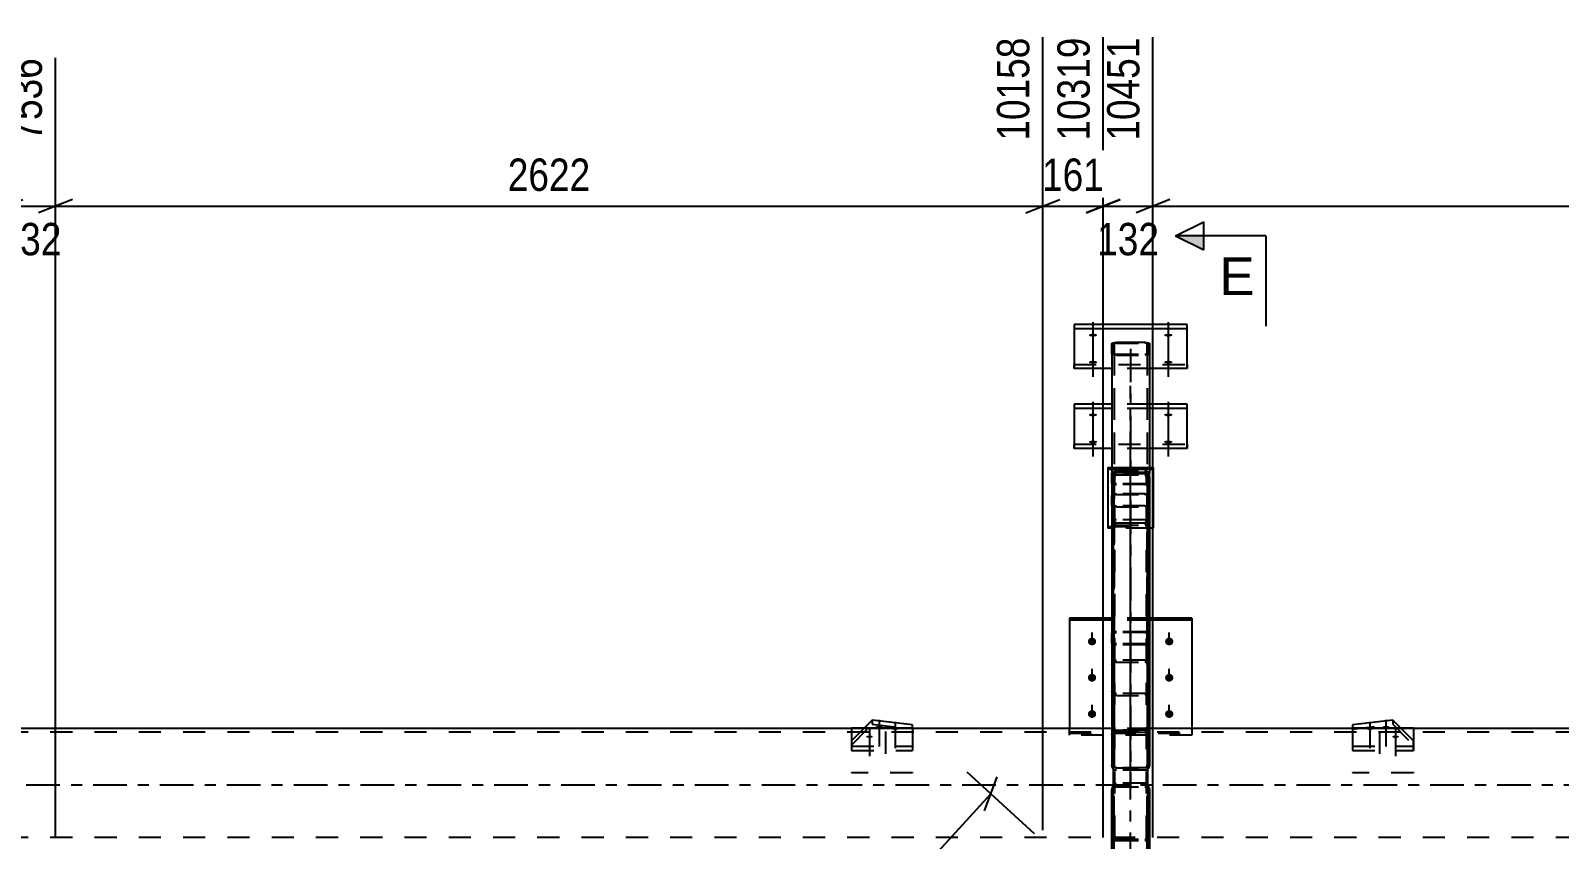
# Model space of a CAD drawing. Header units: millimetres. Extents: x -66 to 775, y -345 to 249.
# Drawn here: x 222.6 to 358, y -4.8 to 66.8 of the extents above; entities that cross this region are included whole.
import ezdxf

# ---------------------------------------------------------------- set-up
doc = ezdxf.new("R2010")
doc.units = ezdxf.units.MM
doc.linetypes.add('DXK_LINE_DOT2', pattern=[3.9198, 1.9599, -1.9599])
doc.linetypes.add('DXK_LINE_DOT3', pattern=[5.9187, 2.979, -0.9799, 0.9799, -0.9799])
doc.styles.add('Arial', font='ARIAL.TTF', dxfattribs={"height": 0.2})
doc.styles.add('Arial Narrow', font='ARIALN.TTF', dxfattribs={"height": 0.2})

# ---------------------------------------------------------------- blocks, each defined once
blk = doc.blocks.new('Part-761549502-3846 - 3824')
at = {"color": 2, "linetype": 'Continuous'}
for p, q in [((318.36, 39.05), (318.39, 39.11)), ((318.36, 39.05), (318.36, 28.1)), ((318.39, 39.11), (318.48, 39.15)), ((318.48, 39.15), (318.61, 39.18)), ((318.61, 39.18), (318.76, 39.19)), ((318.76, 39.19), (321.29, 39.19)), ((321.29, 39.19), (321.44, 39.18)), ((321.44, 39.18), (321.57, 39.15)), ((321.57, 39.15), (321.66, 39.11)), ((321.66, 39.11), (321.69, 39.05)), ((321.69, 39.05), (321.69, 28.1))]:
    blk.add_line(p, q, dxfattribs=at)
at = {"color": 7, "linetype": 'DXK_LINE_DOT2'}
for p, q in [((318.36, 38.19), (318.36, 39.05)), ((318.36, 38.19), (318.36, 26.72)), ((318.39, 38.14), (318.36, 38.19)), ((318.48, 38.09), (318.39, 38.14)), ((318.61, 38.06), (318.48, 38.09)), ((318.57, 39.08), (318.56, 39.05)), ((318.56, 38.19), (318.56, 39.05)), ((318.56, 39.05), (318.56, 27.59)), ((318.56, 38.19), (318.56, 26.72)), ((318.56, 38.19), (318.57, 38.16)), ((318.62, 39.1), (318.57, 39.08)), ((318.57, 38.16), (318.62, 38.14)), ((318.76, 38.05), (318.61, 38.06)), ((318.68, 39.12), (318.62, 39.1)), ((318.62, 38.14), (318.68, 38.12)), ((318.76, 39.12), (318.68, 39.12)), ((318.68, 38.12), (318.76, 38.12)), ((318.76, 39.12), (321.29, 39.12)), ((318.76, 38.12), (321.29, 38.12)), ((318.76, 38.05), (321.29, 38.05)), ((321.37, 39.12), (321.29, 39.12)), ((321.29, 38.12), (321.37, 38.12)), ((321.44, 38.06), (321.29, 38.05)), ((321.43, 39.1), (321.37, 39.12)), ((321.37, 38.12), (321.43, 38.14)), ((321.48, 39.08), (321.43, 39.1)), ((321.43, 38.14), (321.48, 38.16)), ((321.57, 38.09), (321.44, 38.06)), ((321.49, 39.05), (321.48, 39.08)), ((321.48, 38.16), (321.49, 38.19)), ((321.49, 38.19), (321.49, 39.05)), ((321.49, 39.05), (321.49, 27.59)), ((321.49, 38.19), (321.49, 26.72)), ((321.66, 38.14), (321.57, 38.09)), ((321.69, 38.19), (321.66, 38.14)), ((321.69, 38.19), (321.69, 39.05)), ((321.69, 38.19), (321.69, 26.72)), ((318.36, 28.1), (318.36, 27.59)), ((318.39, 27.64), (318.36, 27.59)), ((318.36, 26.72), (318.36, 27.59)), ((318.47, 27.68), (318.39, 27.64)), ((318.6, 27.71), (318.47, 27.68)), ((318.56, 27.59), (318.57, 27.61)), ((318.56, 26.72), (318.56, 27.59)), ((318.57, 27.61), (318.62, 27.63)), ((318.76, 27.72), (318.6, 27.71)), ((318.62, 27.63), (318.68, 27.65)), ((318.68, 27.65), (318.76, 27.65)), ((318.76, 27.72), (321.29, 27.72)), ((321.29, 27.65), (318.76, 27.65)), ((321.44, 27.71), (321.29, 27.72)), ((321.29, 27.65), (321.37, 27.65)), ((321.37, 27.65), (321.43, 27.63)), ((321.43, 27.63), (321.48, 27.61)), ((321.57, 27.68), (321.44, 27.71)), ((321.48, 27.61), (321.49, 27.59)), ((321.49, 27.59), (321.49, 26.72)), ((321.66, 27.64), (321.57, 27.68)), ((321.69, 27.59), (321.66, 27.64)), ((321.69, 28.1), (321.69, 27.59)), ((321.69, 26.72), (321.69, 27.59)), ((318.36, 26.72), (318.39, 26.67)), ((318.39, 26.67), (318.47, 26.62)), ((318.47, 26.62), (318.6, 26.59)), ((318.57, 26.69), (318.56, 26.72)), ((318.62, 26.67), (318.57, 26.69)), ((318.6, 26.59), (318.76, 26.58)), ((318.68, 26.66), (318.62, 26.67)), ((318.76, 26.65), (318.68, 26.66)), ((321.29, 26.65), (318.76, 26.65)), ((321.29, 26.58), (318.76, 26.58)), ((321.37, 26.66), (321.29, 26.65)), ((321.29, 26.58), (321.44, 26.59)), ((321.43, 26.67), (321.37, 26.66)), ((321.48, 26.69), (321.43, 26.67)), ((321.44, 26.59), (321.57, 26.62)), ((321.49, 26.72), (321.48, 26.69)), ((321.57, 26.62), (321.66, 26.67)), ((321.66, 26.67), (321.69, 26.72))]:
    blk.add_line(p, q, dxfattribs=at)
at = {"color": 7, "linetype": 'DXK_LINE_DOT3'}
blk.add_line((320.02, 38.62), (320.02, 27.15), dxfattribs=at)
blk = doc.blocks.new('Part-761549502-3837 - 3824')
at = {"color": 7, "linetype": 'DXK_LINE_DOT2'}
for p, q in [((318.39, 25.68), (318.48, 25.73)), ((318.48, 25.73), (318.6, 25.76)), ((318.6, 25.76), (318.76, 25.77)), ((321.29, 25.77), (318.76, 25.77)), ((321.29, 25.77), (321.44, 25.76)), ((321.44, 25.76), (321.57, 25.73)), ((321.57, 25.73), (321.66, 25.68)), ((318.36, 25.63), (318.39, 25.68)), ((318.36, 24.76), (318.36, 25.63)), ((318.36, 25.63), (318.36, 13.41)), ((318.36, 24.76), (318.36, 12.55)), ((318.39, 24.71), (318.36, 24.76)), ((318.48, 24.67), (318.39, 24.71)), ((318.6, 24.64), (318.48, 24.67)), ((318.57, 25.66), (318.56, 25.63)), ((318.56, 24.76), (318.56, 25.63)), ((318.56, 13.41), (318.56, 25.63)), ((318.56, 24.76), (318.56, 12.55)), ((318.56, 24.76), (318.57, 24.74)), ((318.62, 25.68), (318.57, 25.66)), ((318.57, 24.74), (318.62, 24.72)), ((318.76, 24.63), (318.6, 24.64)), ((318.68, 25.69), (318.62, 25.68)), ((318.62, 24.72), (318.68, 24.7)), ((318.76, 25.7), (318.68, 25.69)), ((318.68, 24.7), (318.76, 24.7)), ((318.76, 25.7), (321.29, 25.7)), ((321.29, 24.7), (318.76, 24.7)), ((318.76, 24.63), (321.29, 24.63)), ((321.37, 25.69), (321.29, 25.7)), ((321.29, 24.7), (321.37, 24.7)), ((321.44, 24.64), (321.29, 24.63)), ((321.43, 25.68), (321.37, 25.69)), ((321.37, 24.7), (321.43, 24.72)), ((321.48, 25.66), (321.43, 25.68)), ((321.43, 24.72), (321.48, 24.74)), ((321.57, 24.67), (321.44, 24.64)), ((321.49, 25.63), (321.48, 25.66)), ((321.48, 24.74), (321.49, 24.76)), ((321.49, 24.76), (321.49, 25.63)), ((321.49, 25.63), (321.49, 13.41)), ((321.49, 12.55), (321.49, 24.76)), ((321.66, 24.71), (321.57, 24.67)), ((321.66, 25.68), (321.69, 25.63)), ((321.69, 24.76), (321.66, 24.71)), ((321.69, 24.76), (321.69, 25.63)), ((321.69, 25.63), (321.69, 13.41)), ((321.69, 24.76), (321.69, 12.55)), ((318.6, 13.54), (318.47, 13.51)), ((318.76, 13.55), (318.6, 13.54)), ((321.29, 13.55), (318.76, 13.55)), ((321.44, 13.54), (321.29, 13.55)), ((321.57, 13.51), (321.44, 13.54)), ((318.39, 13.46), (318.36, 13.41)), ((318.36, 12.55), (318.36, 13.41)), ((318.36, 12.55), (318.39, 12.49)), ((318.47, 13.51), (318.39, 13.46)), ((318.39, 12.49), (318.47, 12.45)), ((318.47, 12.45), (318.6, 12.42)), ((318.56, 13.41), (318.57, 13.44)), ((318.56, 12.55), (318.56, 13.41)), ((318.57, 12.52), (318.56, 12.55)), ((318.57, 13.44), (318.62, 13.46)), ((318.62, 12.5), (318.57, 12.52)), ((318.6, 12.42), (318.76, 12.41)), ((318.62, 13.46), (318.68, 13.48)), ((318.68, 12.48), (318.62, 12.5)), ((318.68, 13.48), (318.76, 13.48)), ((318.76, 12.48), (318.68, 12.48)), ((321.29, 13.48), (318.76, 13.48)), ((321.29, 12.48), (318.76, 12.48)), ((321.29, 12.41), (318.76, 12.41)), ((321.29, 13.48), (321.37, 13.48)), ((321.37, 12.48), (321.29, 12.48)), ((321.29, 12.41), (321.44, 12.42)), ((321.37, 13.48), (321.43, 13.46)), ((321.43, 12.5), (321.37, 12.48)), ((321.43, 13.46), (321.48, 13.44)), ((321.48, 12.52), (321.43, 12.5)), ((321.44, 12.42), (321.57, 12.45)), ((321.48, 13.44), (321.49, 13.41)), ((321.49, 12.55), (321.48, 12.52)), ((321.49, 13.41), (321.49, 12.55)), ((321.66, 13.46), (321.57, 13.51)), ((321.57, 12.45), (321.66, 12.49)), ((321.69, 13.41), (321.66, 13.46)), ((321.66, 12.49), (321.69, 12.55)), ((321.69, 12.55), (321.69, 13.41))]:
    blk.add_line(p, q, dxfattribs=at)
at = {"color": 7, "linetype": 'DXK_LINE_DOT3'}
blk.add_line((320.02, 25.2), (320.02, 12.98), dxfattribs=at)
blk = doc.blocks.new('Bolt-761549502-3848 - 3824')
at = {"linetype": 'Continuous'}
for points in [[(296.9, 4.16), (296.84, 4.16), (296.78, 4.17), (296.73, 4.18), (296.68, 4.19), (296.64, 4.21), (296.62, 4.23), (296.61, 4.25), (296.61, 4.27), (296.62, 4.29), (296.64, 4.31), (296.68, 4.33), (296.73, 4.34), (296.78, 4.35), (296.84, 4.36), (296.9, 4.36), (296.97, 4.36), (297.03, 4.35), (297.08, 4.34), (297.13, 4.33), (297.16, 4.31), (297.19, 4.29), (297.2, 4.27), (297.2, 4.25), (297.19, 4.23), (297.16, 4.21), (297.13, 4.19), (297.08, 4.18), (297.03, 4.17), (296.97, 4.16)], [(297.76, 5.02), (297.7, 5.02), (297.64, 5.03), (297.58, 5.04), (297.53, 5.05), (297.5, 5.07), (297.47, 5.09), (297.46, 5.11), (297.46, 5.13), (297.47, 5.16), (297.5, 5.17), (297.53, 5.19), (297.58, 5.21), (297.64, 5.22), (297.7, 5.22), (297.76, 5.23), (297.82, 5.22), (297.88, 5.22), (297.93, 5.21), (297.98, 5.19), (298.02, 5.17), (298.04, 5.16), (298.06, 5.13), (298.06, 5.11), (298.04, 5.09), (298.02, 5.07), (297.98, 5.05), (297.93, 5.04), (297.88, 5.03), (297.82, 5.02)], [(299.18, 4.86), (299.12, 4.86), (299.06, 4.87), (299, 4.88), (298.96, 4.89), (298.92, 4.91), (298.89, 4.93), (298.88, 4.95), (298.88, 4.97), (298.89, 4.99), (298.92, 5.01), (298.96, 5.03), (299, 5.04), (299.06, 5.05), (299.12, 5.06), (299.18, 5.06), (299.24, 5.06), (299.3, 5.05), (299.36, 5.04), (299.4, 5.03), (299.44, 5.01), (299.46, 4.99), (299.48, 4.97), (299.48, 4.95), (299.46, 4.93), (299.44, 4.91), (299.4, 4.89), (299.36, 4.88), (299.3, 4.87), (299.24, 4.86)]]:
    blk.add_hatch(color=1, dxfattribs=at).paths.add_polyline_path(points)
at = {"color": 1, "linetype": 'Continuous'}
for p, q in [((297.76, 5.75), (297.76, 3.4)), ((299.18, 5.59), (299.18, 3.24)), ((296.9, 4.89), (296.9, 2.54))]:
    blk.add_line(p, q, dxfattribs=at)
at = {"color": 1, "linetype": 'DXK_LINE_DOT2'}
blk.add_line((298.33, 4.72), (298.33, 2.37), dxfattribs=at)
blk = doc.blocks.new('Part-761549502-3981 - 3824')
at = {"color": 2, "linetype": 'Continuous'}
for p, q in [((297.13, 5.74), (296.46, 5.06)), ((300.71, 5.32), (297.13, 5.74)), ((300.71, 5.06), (300.71, 5.32))]:
    blk.add_line(p, q, dxfattribs=at)
at = {"color": 7, "linetype": 'DXK_LINE_DOT2'}
for p, q in [((297.13, 5.74), (297.13, 5.36)), ((295.32, 3.52), (297.13, 5.36)), ((296.46, 5.06), (295.32, 3.9)), ((297.13, 5.36), (300.71, 4.94)), ((300.71, 5.06), (300.71, 3.03)), ((295.32, 3.9), (295.32, 3.03)), ((295.32, 3.41), (300.71, 3.41)), ((295.32, 3.03), (300.71, 3.03))]:
    blk.add_line(p, q, dxfattribs=at)
blk = doc.blocks.new('Part-761549502-4238 - 3824')
at = {"color": 2, "linetype": 'Continuous'}
for p, q in [((339.67, 5.06), (339.67, 5)), ((339.67, 5.06), (345.06, 5.06)), ((345.06, 5.06), (345.06, 5))]:
    blk.add_line(p, q, dxfattribs=at)
at = {"color": 7, "linetype": 'DXK_LINE_DOT2'}
for p, q in [((339.67, 5), (339.67, 1.06)), ((345.06, 5), (345.06, 1.06)), ((345.06, 1.06), (339.67, 1.06))]:
    blk.add_line(p, q, dxfattribs=at)
blk = doc.blocks.new('Bolt-761549502-3959 - 3824')
at = {"linetype": 'Continuous'}
for points in [[(316.69, 32.88), (316.77, 32.88), (316.84, 32.87), (316.91, 32.86), (316.96, 32.84), (317.01, 32.82), (317.04, 32.8), (317.06, 32.77), (317.06, 32.74), (317.04, 32.72), (317.01, 32.69), (316.96, 32.67), (316.91, 32.66), (316.84, 32.64), (316.77, 32.63), (316.69, 32.63), (316.62, 32.63), (316.54, 32.64), (316.48, 32.66), (316.42, 32.67), (316.37, 32.69), (316.34, 32.72), (316.33, 32.74), (316.33, 32.77), (316.34, 32.8), (316.37, 32.82), (316.42, 32.84), (316.48, 32.86), (316.54, 32.87), (316.62, 32.88)], [(316.69, 30.49), (316.77, 30.49), (316.84, 30.48), (316.91, 30.46), (316.96, 30.45), (317.01, 30.43), (317.04, 30.4), (317.06, 30.38), (317.06, 30.35), (317.04, 30.32), (317.01, 30.3), (316.96, 30.28), (316.91, 30.26), (316.84, 30.25), (316.77, 30.24), (316.69, 30.24), (316.62, 30.24), (316.54, 30.25), (316.48, 30.26), (316.42, 30.28), (316.37, 30.3), (316.34, 30.32), (316.33, 30.35), (316.33, 30.38), (316.34, 30.4), (316.37, 30.43), (316.42, 30.45), (316.48, 30.46), (316.54, 30.48), (316.62, 30.49)]]:
    blk.add_hatch(color=1, dxfattribs=at).paths.add_polyline_path(points)
at = {"color": 1, "linetype": 'Continuous'}
for p, q in [((316.69, 33.92), (316.69, 31.47)), ((316.69, 31.52), (316.69, 29.08))]:
    blk.add_line(p, q, dxfattribs=at)
blk = doc.blocks.new('Bolt-761549502-3968 - 3824')
at = {"linetype": 'Continuous'}
for points in [[(341.2, 4.86), (341.14, 4.86), (341.08, 4.86), (341.03, 4.88), (340.98, 4.89), (340.94, 4.91), (340.92, 4.93), (340.91, 4.95), (340.91, 4.97), (340.92, 4.99), (340.94, 5.01), (340.98, 5.03), (341.03, 5.04), (341.08, 5.05), (341.14, 5.06), (341.2, 5.06), (341.27, 5.06), (341.33, 5.05), (341.38, 5.04), (341.43, 5.03), (341.46, 5.01), (341.49, 4.99), (341.5, 4.97), (341.5, 4.95), (341.49, 4.93), (341.46, 4.91), (341.43, 4.89), (341.38, 4.88), (341.33, 4.86), (341.27, 4.86)], [(342.63, 5.02), (342.56, 5.02), (342.5, 5.03), (342.45, 5.04), (342.4, 5.05), (342.37, 5.07), (342.34, 5.09), (342.33, 5.11), (342.33, 5.13), (342.34, 5.15), (342.37, 5.17), (342.4, 5.19), (342.45, 5.21), (342.5, 5.22), (342.56, 5.22), (342.63, 5.23), (342.69, 5.22), (342.75, 5.22), (342.8, 5.21), (342.85, 5.19), (342.88, 5.17), (342.91, 5.15), (342.92, 5.13), (342.92, 5.11), (342.91, 5.09), (342.88, 5.07), (342.85, 5.05), (342.8, 5.04), (342.75, 5.03), (342.69, 5.02)], [(343.48, 4.16), (343.42, 4.16), (343.36, 4.16), (343.3, 4.18), (343.25, 4.19), (343.22, 4.21), (343.19, 4.23), (343.18, 4.25), (343.18, 4.27), (343.19, 4.29), (343.22, 4.31), (343.25, 4.33), (343.3, 4.34), (343.36, 4.35), (343.42, 4.36), (343.48, 4.36), (343.54, 4.36), (343.6, 4.35), (343.65, 4.34), (343.7, 4.33), (343.74, 4.31), (343.76, 4.29), (343.78, 4.27), (343.78, 4.25), (343.76, 4.23), (343.74, 4.21), (343.7, 4.19), (343.65, 4.18), (343.6, 4.16), (343.54, 4.16)]]:
    blk.add_hatch(color=1, dxfattribs=at).paths.add_polyline_path(points)
at = {"color": 1, "linetype": 'Continuous'}
for p, q in [((341.2, 5.59), (341.2, 3.24)), ((342.63, 5.75), (342.63, 3.4)), ((343.48, 4.89), (343.48, 2.54))]:
    blk.add_line(p, q, dxfattribs=at)
at = {"color": 1, "linetype": 'DXK_LINE_DOT2'}
blk.add_line((342.06, 4.72), (342.06, 2.37), dxfattribs=at)
blk = doc.blocks.new('Part-761549502-3989 - 3824')
at = {"color": 7, "linetype": 'DXK_LINE_DOT2'}
for p, q in [((430.17, 4.67), (15.1, 4.67)), ((321.69, 5), (318.36, 5)), ((430.17, -4.67), (15.1, -4.67))]:
    blk.add_line(p, q, dxfattribs=at)
at = {"color": 2, "linetype": 'Continuous'}
for p, q in [((318.36, 5), (127.25, 5)), ((430.17, 5), (321.69, 5))]:
    blk.add_line(p, q, dxfattribs=at)
at = {"color": 7, "linetype": 'DXK_LINE_DOT3'}
blk.add_line((15.1, 0), (430.17, 0), dxfattribs=at)
blk = doc.blocks.new('Bolt-761549502-3966 - 3824')
at = {"linetype": 'Continuous'}
for points in [[(316.61, 13.04), (316.68, 13.03), (316.76, 13.01), (316.82, 12.97), (316.88, 12.92), (316.93, 12.86), (316.96, 12.8), (316.97, 12.73), (316.97, 12.66), (316.96, 12.59), (316.93, 12.52), (316.88, 12.46), (316.82, 12.41), (316.76, 12.38), (316.68, 12.36), (316.61, 12.35), (316.53, 12.36), (316.46, 12.38), (316.39, 12.41), (316.34, 12.46), (316.29, 12.52), (316.26, 12.59), (316.24, 12.66), (316.24, 12.73), (316.26, 12.8), (316.29, 12.86), (316.34, 12.92), (316.39, 12.97), (316.46, 13.01), (316.53, 13.03)], [(323.44, 13.04), (323.52, 13.03), (323.59, 13.01), (323.66, 12.97), (323.71, 12.92), (323.76, 12.86), (323.79, 12.8), (323.81, 12.73), (323.81, 12.66), (323.79, 12.59), (323.76, 12.52), (323.71, 12.46), (323.66, 12.41), (323.59, 12.38), (323.52, 12.36), (323.44, 12.35), (323.36, 12.36), (323.29, 12.38), (323.23, 12.41), (323.17, 12.46), (323.12, 12.52), (323.09, 12.59), (323.08, 12.66), (323.08, 12.73), (323.09, 12.8), (323.12, 12.86), (323.17, 12.92), (323.23, 12.97), (323.29, 13.01), (323.36, 13.03)], [(316.61, 9.83), (316.68, 9.82), (316.76, 9.8), (316.82, 9.76), (316.88, 9.71), (316.93, 9.65), (316.96, 9.59), (316.97, 9.52), (316.97, 9.45), (316.96, 9.38), (316.93, 9.31), (316.88, 9.25), (316.82, 9.2), (316.76, 9.17), (316.68, 9.15), (316.61, 9.14), (316.53, 9.15), (316.46, 9.17), (316.39, 9.2), (316.34, 9.25), (316.29, 9.31), (316.26, 9.38), (316.24, 9.45), (316.24, 9.52), (316.26, 9.59), (316.29, 9.65), (316.34, 9.71), (316.39, 9.76), (316.46, 9.8), (316.53, 9.82)], [(323.44, 9.83), (323.52, 9.82), (323.59, 9.8), (323.66, 9.76), (323.71, 9.71), (323.76, 9.65), (323.79, 9.59), (323.81, 9.52), (323.81, 9.45), (323.79, 9.38), (323.76, 9.31), (323.71, 9.25), (323.66, 9.2), (323.59, 9.17), (323.52, 9.14), (323.44, 9.14), (323.36, 9.14), (323.29, 9.17), (323.23, 9.2), (323.17, 9.25), (323.12, 9.31), (323.09, 9.38), (323.08, 9.45), (323.08, 9.52), (323.09, 9.59), (323.12, 9.65), (323.17, 9.71), (323.23, 9.76), (323.29, 9.8), (323.36, 9.82)], [(316.61, 6.62), (316.68, 6.61), (316.76, 6.59), (316.82, 6.55), (316.88, 6.5), (316.93, 6.44), (316.96, 6.38), (316.97, 6.31), (316.97, 6.24), (316.96, 6.16), (316.93, 6.1), (316.88, 6.04), (316.82, 5.99), (316.76, 5.96), (316.68, 5.93), (316.61, 5.93), (316.53, 5.93), (316.46, 5.96), (316.39, 5.99), (316.34, 6.04), (316.29, 6.1), (316.26, 6.16), (316.24, 6.24), (316.24, 6.31), (316.26, 6.38), (316.29, 6.44), (316.34, 6.5), (316.39, 6.55), (316.46, 6.59), (316.53, 6.61)], [(323.44, 6.62), (323.52, 6.61), (323.59, 6.59), (323.66, 6.55), (323.71, 6.5), (323.76, 6.44), (323.79, 6.38), (323.81, 6.31), (323.81, 6.24), (323.79, 6.16), (323.76, 6.1), (323.71, 6.04), (323.66, 5.99), (323.59, 5.96), (323.52, 5.93), (323.44, 5.93), (323.36, 5.93), (323.29, 5.96), (323.23, 5.99), (323.17, 6.04), (323.12, 6.1), (323.09, 6.16), (323.08, 6.24), (323.08, 6.31), (323.09, 6.38), (323.12, 6.44), (323.17, 6.5), (323.23, 6.55), (323.29, 6.59), (323.36, 6.61)]]:
    blk.add_hatch(color=1, dxfattribs=at).paths.add_polyline_path(points)
at = {"color": 1, "linetype": 'Continuous'}
for p, q in [((316.61, 12.54), (316.61, 13.49)), ((323.44, 12.54), (323.44, 13.49)), ((316.61, 9.33), (316.61, 10.28)), ((323.44, 9.33), (323.44, 10.28)), ((316.61, 6.12), (316.61, 7.07)), ((323.44, 6.12), (323.44, 7.07))]:
    blk.add_line(p, q, dxfattribs=at)
at = {"color": 1, "linetype": 'DXK_LINE_DOT2'}
for p, q in [((320.02, 12.54), (320.02, 13.49)), ((320.02, 6.12), (320.02, 7.07))]:
    blk.add_line(p, q, dxfattribs=at)
blk = doc.blocks.new('Part-761549502-3978 - 3824')
at = {"color": 2, "linetype": 'Continuous'}
for p, q in [((343.25, 5.74), (339.67, 5.32)), ((343.92, 5.06), (343.25, 5.74)), ((339.67, 5.32), (339.67, 5.06))]:
    blk.add_line(p, q, dxfattribs=at)
at = {"color": 7, "linetype": 'DXK_LINE_DOT2'}
for p, q in [((343.25, 5.74), (343.25, 5.36)), ((339.67, 4.94), (343.25, 5.36)), ((339.67, 5.06), (339.67, 3.03)), ((343.25, 5.36), (345.06, 3.52)), ((345.06, 3.9), (343.92, 5.06)), ((339.67, 3.41), (345.06, 3.41)), ((339.67, 3.03), (345.06, 3.03)), ((345.06, 3.03), (345.06, 3.9))]:
    blk.add_line(p, q, dxfattribs=at)
blk = doc.blocks.new('Bolt-761549502-4257 - 3824')
at = {"linetype": 'Continuous'}
for points in [[(323.36, 39.94), (323.43, 39.94), (323.51, 39.93), (323.57, 39.92), (323.63, 39.9), (323.68, 39.88), (323.71, 39.86), (323.72, 39.83), (323.72, 39.8), (323.71, 39.78), (323.68, 39.75), (323.63, 39.73), (323.57, 39.72), (323.51, 39.7), (323.43, 39.69), (323.36, 39.69), (323.28, 39.69), (323.21, 39.7), (323.14, 39.72), (323.09, 39.73), (323.04, 39.75), (323.01, 39.78), (322.99, 39.8), (322.99, 39.83), (323.01, 39.86), (323.04, 39.88), (323.09, 39.9), (323.14, 39.92), (323.21, 39.93), (323.28, 39.94)], [(323.36, 37.55), (323.43, 37.55), (323.51, 37.54), (323.57, 37.52), (323.63, 37.51), (323.68, 37.49), (323.71, 37.46), (323.72, 37.44), (323.72, 37.41), (323.71, 37.38), (323.68, 37.36), (323.63, 37.34), (323.57, 37.32), (323.51, 37.31), (323.43, 37.3), (323.36, 37.3), (323.28, 37.3), (323.21, 37.31), (323.14, 37.32), (323.09, 37.34), (323.04, 37.36), (323.01, 37.38), (322.99, 37.41), (322.99, 37.44), (323.01, 37.46), (323.04, 37.49), (323.09, 37.51), (323.14, 37.52), (323.21, 37.54), (323.28, 37.55)]]:
    blk.add_hatch(color=1, dxfattribs=at).paths.add_polyline_path(points)
at = {"color": 1, "linetype": 'Continuous'}
for p, q in [((323.36, 40.98), (323.36, 38.53)), ((323.36, 38.58), (323.36, 36.14))]:
    blk.add_line(p, q, dxfattribs=at)
blk = doc.blocks.new('Part-761549502-4063 - 3824')
at = {"color": 2, "linetype": 'Continuous'}
for p, q in [((314.61, 14.75), (314.61, 5)), ((318.36, 14.75), (314.61, 14.75)), ((318.36, 14.57), (314.61, 14.57)), ((325.44, 14.75), (321.69, 14.75)), ((325.44, 14.57), (321.69, 14.57)), ((325.44, 14.75), (325.44, 5))]:
    blk.add_line(p, q, dxfattribs=at)
at = {"color": 7, "linetype": 'DXK_LINE_DOT2'}
for p, q in [((321.69, 14.75), (318.36, 14.75)), ((321.69, 14.57), (318.36, 14.57)), ((314.61, 4.39), (314.61, 5)), ((314.61, 4.57), (325.44, 4.57)), ((325.44, 4.39), (314.61, 4.39)), ((325.44, 5), (325.44, 4.39))]:
    blk.add_line(p, q, dxfattribs=at)
blk = doc.blocks.new('Part-761549502-4069 - 3824')
at = {"color": 2, "linetype": 'Continuous'}
for p, q in [((315.02, 33.7), (315.02, 33.33)), ((318.36, 33.7), (315.02, 33.7)), ((315.02, 33.33), (315.02, 29.79)), ((318.36, 33.33), (315.02, 33.33)), ((325.02, 33.7), (321.69, 33.7)), ((325.02, 33.33), (321.69, 33.33)), ((325.02, 33.33), (325.02, 33.7)), ((325.02, 29.79), (325.02, 33.33)), ((318.36, 29.79), (315.02, 29.79)), ((325.02, 29.79), (321.69, 29.79))]:
    blk.add_line(p, q, dxfattribs=at)
at = {"color": 7, "linetype": 'DXK_LINE_DOT2'}
for p, q in [((321.69, 33.7), (318.36, 33.7)), ((321.69, 33.33), (318.36, 33.33)), ((315.02, 29.79), (315.02, 30.17)), ((315.02, 30.17), (325.02, 30.17)), ((321.69, 29.79), (318.36, 29.79)), ((325.02, 30.17), (325.02, 29.79))]:
    blk.add_line(p, q, dxfattribs=at)
blk = doc.blocks.new('Part-761549502-4075 - 3824')
at = {"color": 7, "linetype": 'DXK_LINE_DOT3'}
blk.add_line((320.02, 12.9), (320.02, -0.34), dxfattribs=at)
at = {"color": 7, "linetype": 'DXK_LINE_DOT2'}
for p, q in [((318.39, 10.82), (318.47, 10.94)), ((318.47, 10.94), (318.6, 11.02)), ((318.6, 11.02), (318.76, 11.05)), ((318.68, 10.85), (318.62, 10.81)), ((318.76, 10.86), (318.68, 10.85)), ((321.29, 11.05), (318.76, 11.05)), ((318.76, 10.86), (321.29, 10.86)), ((321.29, 11.05), (321.44, 11.02)), ((321.37, 10.85), (321.29, 10.86)), ((321.43, 10.81), (321.37, 10.85)), ((321.44, 11.02), (321.57, 10.94)), ((321.57, 10.94), (321.66, 10.82)), ((318.36, 10.67), (318.39, 10.82)), ((318.36, 10.67), (318.36, 1.73)), ((318.57, 10.74), (318.56, 10.67)), ((318.56, 10.67), (318.56, 1.73)), ((318.62, 10.81), (318.57, 10.74)), ((321.48, 10.74), (321.43, 10.81)), ((321.49, 10.67), (321.48, 10.74)), ((321.49, 10.67), (321.49, 1.73)), ((321.66, 10.82), (321.69, 10.67)), ((321.69, 10.67), (321.69, 1.73)), ((318.39, 8.15), (318.36, 8.29)), ((318.47, 8.03), (318.39, 8.15)), ((318.56, 8.29), (318.57, 8.22)), ((318.57, 8.22), (318.62, 8.16)), ((318.62, 8.16), (318.68, 8.12)), ((321.37, 8.12), (321.43, 8.16)), ((321.43, 8.16), (321.48, 8.22)), ((321.48, 8.22), (321.49, 8.29)), ((321.66, 8.15), (321.57, 8.03)), ((321.69, 8.29), (321.66, 8.15)), ((318.6, 7.94), (318.47, 8.03)), ((318.76, 7.92), (318.6, 7.94)), ((318.68, 8.12), (318.76, 8.1)), ((321.29, 8.1), (318.76, 8.1)), ((318.76, 7.92), (321.29, 7.92)), ((321.29, 8.1), (321.37, 8.12)), ((321.44, 7.94), (321.29, 7.92)), ((321.57, 8.03), (321.44, 7.94)), ((318.39, 4.59), (318.36, 4.42)), ((318.56, 4.42), (318.57, 4.51)), ((318.57, 4.51), (318.62, 4.58)), ((318.76, 4.85), (318.6, 4.82)), ((318.62, 4.58), (318.68, 4.62)), ((318.68, 4.62), (318.76, 4.64)), ((321.29, 4.85), (318.76, 4.85)), ((321.29, 4.64), (318.76, 4.64)), ((321.41, 4.83), (321.29, 4.85)), ((321.29, 4.64), (321.37, 4.62)), ((321.37, 4.62), (321.43, 4.58)), ((321.44, 4.82), (321.41, 4.83)), ((321.43, 4.58), (321.48, 4.51)), ((321.48, 4.51), (321.49, 4.42)), ((321.69, 4.42), (321.66, 4.59)), ((318.36, 1.73), (318.39, 1.57)), ((318.57, 1.65), (318.56, 1.73)), ((318.62, 1.58), (318.57, 1.65)), ((318.68, 1.53), (318.62, 1.58)), ((318.76, 1.52), (318.68, 1.53)), ((321.29, 1.52), (318.76, 1.52)), ((321.37, 1.53), (321.29, 1.52)), ((321.43, 1.58), (321.37, 1.53)), ((321.48, 1.65), (321.43, 1.58)), ((321.49, 1.73), (321.48, 1.65)), ((321.66, 1.57), (321.69, 1.73)), ((318.6, 1.34), (318.76, 1.3)), ((321.29, 1.3), (318.76, 1.3)), ((321.29, 1.3), (321.41, 1.33)), ((321.41, 1.33), (321.44, 1.34))]:
    blk.add_line(p, q, dxfattribs=at)
for centre, start, end in [((318.77, 4.44), 114.3193, 159.241), ((321.27, 4.44), 20.7573, 65.679), ((318.77, 1.71), 200.7573, 245.679), ((321.27, 1.71), 294.3193, 339.241)]:
    blk.add_arc(centre, 0.414, start, end, dxfattribs=at)
blk = doc.blocks.new('Part-761549502-4136 - 3824')
at = {"color": 7, "linetype": 'DXK_LINE_DOT3'}
blk.add_line((320.02, -0.34), (320.02, 28.92), dxfattribs=at)
at = {"color": 7, "linetype": 'DXK_LINE_DOT2'}
for p, q in [((318.39, 27.48), (318.36, 27.27)), ((318.36, 27.27), (318.36, 22.72)), ((318.47, 27.66), (318.39, 27.48)), ((318.6, 27.78), (318.47, 27.66)), ((318.56, 27.27), (318.57, 27.37)), ((318.56, 27.27), (318.56, 1.73)), ((318.57, 27.37), (318.62, 27.46)), ((318.76, 27.83), (318.6, 27.78)), ((318.62, 27.46), (318.68, 27.53)), ((318.68, 27.53), (318.76, 27.55)), ((318.76, 27.83), (321.29, 27.83)), ((321.29, 27.55), (318.76, 27.55)), ((321.44, 27.78), (321.29, 27.83)), ((321.29, 27.55), (321.37, 27.53)), ((321.37, 27.53), (321.43, 27.46)), ((321.43, 27.46), (321.48, 27.37)), ((321.57, 27.66), (321.44, 27.78)), ((321.48, 27.37), (321.49, 27.27)), ((321.49, 27.27), (321.49, 1.73)), ((321.66, 27.48), (321.57, 27.66)), ((321.69, 27.27), (321.66, 27.48)), ((321.69, 27.27), (321.69, 22.72)), ((318.36, 23.73), (318.39, 23.51)), ((318.39, 23.51), (318.47, 23.33)), ((318.47, 23.33), (318.6, 23.21)), ((318.57, 23.62), (318.56, 23.73)), ((318.62, 23.53), (318.57, 23.62)), ((318.6, 23.21), (318.76, 23.17)), ((318.68, 23.47), (318.62, 23.53)), ((318.76, 23.45), (318.68, 23.47)), ((321.29, 23.45), (318.76, 23.45)), ((321.29, 23.17), (318.76, 23.17)), ((321.37, 23.47), (321.29, 23.45)), ((321.29, 23.17), (321.44, 23.21)), ((321.43, 23.53), (321.37, 23.47)), ((321.48, 23.62), (321.43, 23.53)), ((321.44, 23.21), (321.57, 23.33)), ((321.49, 23.73), (321.48, 23.62)), ((321.57, 23.33), (321.66, 23.51)), ((321.66, 23.51), (321.69, 23.73)), ((318.36, 4.42), (318.39, 4.59)), ((318.57, 4.51), (318.56, 4.42)), ((318.62, 4.58), (318.57, 4.51)), ((318.6, 4.82), (318.76, 4.85)), ((318.68, 4.62), (318.62, 4.58)), ((318.76, 4.64), (318.68, 4.62)), ((318.76, 4.85), (321.29, 4.85)), ((321.29, 4.64), (318.76, 4.64)), ((321.29, 4.85), (321.44, 4.82)), ((321.37, 4.62), (321.29, 4.64)), ((321.43, 4.58), (321.37, 4.62)), ((321.48, 4.51), (321.43, 4.58)), ((321.49, 4.42), (321.48, 4.51)), ((321.66, 4.59), (321.69, 4.42)), ((318.56, 1.73), (318.57, 1.65)), ((318.57, 1.65), (318.62, 1.58)), ((318.62, 1.58), (318.68, 1.53)), ((318.68, 1.53), (318.76, 1.52)), ((318.76, 1.52), (321.29, 1.52)), ((321.29, 1.52), (321.37, 1.53)), ((321.37, 1.53), (321.43, 1.58)), ((321.43, 1.58), (321.48, 1.65)), ((321.48, 1.65), (321.49, 1.73)), ((318.66, 1.32), (318.6, 1.34)), ((318.76, 1.3), (318.66, 1.32)), ((321.29, 1.3), (318.76, 1.3)), ((321.41, 1.33), (321.29, 1.3)), ((321.44, 1.34), (321.41, 1.33))]:
    blk.add_line(p, q, dxfattribs=at)
at = {"color": 2, "linetype": 'Continuous'}
for p, q in [((318.36, 22.72), (318.36, 1.73)), ((321.69, 22.72), (321.69, 1.73)), ((318.39, 1.57), (318.36, 1.73)), ((321.69, 1.73), (321.66, 1.57))]:
    blk.add_line(p, q, dxfattribs=at)
at = {"color": 7, "linetype": 'DXK_LINE_DOT2'}
for centre, start, end in [((318.77, 4.44), 114.3191, 159.2408), ((321.27, 4.44), 20.7574, 65.6792), ((318.77, 1.71), 227.6266, 245.6792), ((321.27, 1.71), 294.3191, 312.3716)]:
    blk.add_arc(centre, 0.414, start, end, dxfattribs=at)
at = {"color": 2, "linetype": 'Continuous'}
for centre, start, end in [((318.77, 1.71), 200.7574, 227.6266), ((321.27, 1.71), 312.3716, 339.2408)]:
    blk.add_arc(centre, 0.414, start, end, dxfattribs=at)
blk = doc.blocks.new('Part-761549502-4139 - 3824')
at = {"color": 7, "linetype": 'DXK_LINE_DOT3'}
blk.add_line((320.02, -95.99), (320.02, 35.33), dxfattribs=at)
at = {"color": 2, "linetype": 'Continuous'}
for p, q in [((318.5, 27.25), (318.52, 27.41)), ((318.5, -87), (318.5, 27.25)), ((318.52, 27.41), (318.58, 27.54)), ((318.58, 27.54), (318.66, 27.63)), ((318.66, 27.63), (318.77, 27.66)), ((318.77, 27.66), (321.28, 27.66)), ((321.28, 27.66), (321.38, 27.63)), ((321.38, 27.63), (321.47, 27.54)), ((321.47, 27.54), (321.53, 27.41)), ((321.53, 27.41), (321.55, 27.25)), ((321.55, -87), (321.55, 27.25)), ((318.52, -87.08), (318.5, -87)), ((318.58, -87.15), (318.52, -87.08)), ((318.66, -87.2), (318.58, -87.15)), ((318.76, -87.21), (318.66, -87.2)), ((318.76, -87.21), (321.28, -87.21)), ((321.38, -87.2), (321.28, -87.21)), ((321.47, -87.15), (321.38, -87.2)), ((321.53, -87.08), (321.47, -87.15)), ((321.55, -87), (321.53, -87.08))]:
    blk.add_line(p, q, dxfattribs=at)
at = {"color": 7, "linetype": 'DXK_LINE_DOT2'}
for p, q in [((318.64, 27.33), (318.63, 27.25)), ((318.63, -87), (318.63, 27.25)), ((318.67, 27.4), (318.64, 27.33)), ((318.72, 27.44), (318.67, 27.4)), ((318.77, 27.46), (318.72, 27.44)), ((318.77, 27.46), (321.28, 27.46)), ((321.33, 27.44), (321.28, 27.46)), ((321.38, 27.4), (321.33, 27.44)), ((321.41, 27.33), (321.38, 27.4)), ((321.42, 27.25), (321.41, 27.33)), ((321.41, -87), (321.42, 27.25)), ((318.52, 23.25), (318.5, 23.41)), ((318.58, 23.12), (318.52, 23.25)), ((318.66, 23.03), (318.58, 23.12)), ((318.64, 23.33), (318.63, 23.41)), ((318.66, 23.28), (318.64, 23.33)), ((318.67, 23.26), (318.66, 23.28)), ((318.77, 23), (318.66, 23.03)), ((318.67, 23.26), (318.72, 23.22)), ((318.72, 23.22), (318.77, 23.2)), ((318.77, 23.2), (321.28, 23.2)), ((321.28, 23.2), (321.33, 23.22)), ((321.38, 23.03), (321.28, 23)), ((321.33, 23.22), (321.38, 23.26)), ((321.38, 23.28), (321.41, 23.33)), ((321.38, 23.26), (321.38, 23.28)), ((321.47, 23.12), (321.38, 23.03)), ((321.41, 23.33), (321.42, 23.41)), ((321.53, 23.25), (321.47, 23.12)), ((321.55, 23.41), (321.53, 23.25)), ((318.77, 23), (321.28, 23)), ((318.5, -84.99), (318.52, -84.91)), ((318.52, -84.91), (318.58, -84.84)), ((318.58, -84.84), (318.66, -84.79)), ((318.64, -84.95), (318.63, -84.99)), ((318.67, -84.91), (318.64, -84.95)), ((318.66, -84.79), (318.76, -84.78)), ((318.71, -84.89), (318.67, -84.91)), ((318.76, -84.88), (318.71, -84.89)), ((318.76, -84.78), (321.28, -84.78)), ((318.76, -84.88), (321.28, -84.88)), ((321.28, -84.78), (321.38, -84.79)), ((321.33, -84.89), (321.28, -84.88)), ((321.38, -84.91), (321.33, -84.89)), ((321.38, -84.79), (321.47, -84.84)), ((321.4, -84.95), (321.38, -84.91)), ((321.41, -84.99), (321.4, -84.95)), ((321.47, -84.84), (321.53, -84.91)), ((321.53, -84.91), (321.55, -84.99)), ((318.63, -87), (318.64, -87.04)), ((318.64, -87.04), (318.67, -87.08)), ((318.67, -87.08), (318.71, -87.1)), ((318.71, -87.1), (318.76, -87.11)), ((318.76, -87.11), (321.28, -87.11)), ((321.28, -87.11), (321.33, -87.1)), ((321.33, -87.1), (321.38, -87.08)), ((321.38, -87.08), (321.4, -87.04)), ((321.4, -87.04), (321.41, -87))]:
    blk.add_line(p, q, dxfattribs=at)
blk = doc.blocks.new('Part-761549502-4225 - 3824')
at = {"color": 7, "linetype": 'DXK_LINE_DOT2'}
for p, q in [((318.6, 0.1), (318.66, 0.12)), ((318.66, 0.12), (318.76, 0.15)), ((321.29, 0.15), (318.76, 0.15)), ((321.29, 0.15), (321.41, 0.12)), ((321.41, 0.12), (321.44, 0.1)), ((318.57, -0.39), (318.56, -0.52)), ((318.56, -85.27), (318.56, -0.52)), ((318.76, -0.18), (318.68, -0.21)), ((318.76, -0.18), (321.29, -0.18)), ((321.37, -0.21), (321.29, -0.18)), ((321.49, -0.52), (321.48, -0.39)), ((321.49, -85.27), (321.49, -0.52)), ((318.39, -4.79), (318.36, -4.66)), ((318.4, -4.8), (318.39, -4.79)), ((318.47, -4.87), (318.4, -4.8)), ((318.47, -4.87), (318.6, -4.92)), ((318.56, -4.66), (318.57, -4.72)), ((318.57, -4.72), (318.62, -4.78)), ((318.6, -4.92), (318.76, -4.93)), ((318.66, -4.8), (318.62, -4.78)), ((318.68, -4.81), (318.66, -4.8)), ((318.68, -4.81), (318.76, -4.82)), ((318.76, -4.82), (321.29, -4.82)), ((318.76, -4.93), (321.29, -4.93)), ((321.29, -4.82), (321.37, -4.81)), ((321.29, -4.93), (321.44, -4.92)), ((321.39, -4.8), (321.37, -4.81)), ((321.43, -4.78), (321.39, -4.8)), ((321.43, -4.78), (321.48, -4.72)), ((321.44, -4.92), (321.57, -4.87)), ((321.48, -4.72), (321.49, -4.66)), ((321.57, -4.87), (321.65, -4.8)), ((321.65, -4.8), (321.66, -4.79)), ((321.66, -4.79), (321.69, -4.66)), ((318.56, -82.19), (318.57, -82.06)), ((318.66, -81.55), (318.6, -81.57)), ((318.76, -81.52), (318.66, -81.55)), ((318.68, -81.88), (318.76, -81.85)), ((321.29, -81.52), (318.76, -81.52)), ((321.29, -81.85), (318.76, -81.85)), ((321.4, -81.56), (321.29, -81.52)), ((321.29, -81.85), (321.37, -81.88)), ((321.44, -81.57), (321.4, -81.56)), ((321.47, -82.06), (321.49, -82.19)), ((318.56, -84.57), (318.36, -84.57)), ((318.36, -84.78), (318.56, -84.78)), ((318.36, -85.27), (318.36, -84.78)), ((318.56, -85), (318.36, -85)), ((318.36, -85.27), (318.39, -85.32)), ((318.52, -84.78), (318.5, -84.78)), ((318.52, -84.78), (318.56, -84.78)), ((318.57, -85.29), (318.56, -85.27)), ((321.49, -85.27), (321.47, -85.29)), ((321.69, -84.57), (321.49, -84.57)), ((321.49, -84.78), (321.69, -84.78)), ((321.55, -84.78), (321.49, -84.78)), ((321.49, -85), (321.69, -85)), ((321.66, -85.32), (321.69, -85.27)), ((321.69, -84.78), (321.69, -84.78)), ((321.69, -84.78), (321.69, -85.27)), ((318.39, -85.32), (318.47, -85.37)), ((318.47, -85.37), (318.6, -85.4)), ((318.61, -85.32), (318.57, -85.29)), ((318.6, -85.4), (318.76, -85.41)), ((318.68, -85.33), (318.61, -85.32)), ((318.76, -85.34), (318.68, -85.33)), ((318.76, -85.34), (321.29, -85.34)), ((318.76, -85.41), (321.29, -85.41)), ((321.37, -85.33), (321.29, -85.34)), ((321.29, -85.41), (321.44, -85.4)), ((321.43, -85.32), (321.37, -85.33)), ((321.47, -85.29), (321.43, -85.32)), ((321.44, -85.4), (321.57, -85.37)), ((321.57, -85.37), (321.66, -85.32))]:
    blk.add_line(p, q, dxfattribs=at)
at = {"color": 2, "linetype": 'Continuous'}
for p, q in [((318.36, -0.52), (318.39, -0.26)), ((318.36, -84.78), (318.36, -0.52)), ((321.66, -0.26), (321.69, -0.52)), ((321.69, -0.52), (321.69, -84.78)), ((318.39, -81.93), (318.36, -82.19)), ((321.69, -82.19), (321.66, -81.93)), ((318.5, -84.78), (318.36, -84.78)), ((321.69, -84.78), (321.55, -84.78))]:
    blk.add_line(p, q, dxfattribs=at)
at = {"color": 7, "linetype": 'DXK_LINE_DOT2'}
for centre, radius, start, end in [((319, -0.38), 0.62, 129.3075, 144.0359), ((321.05, -0.38), 0.62, 35.9623, 50.6907), ((318.88, -0.45), 0.31, 129.3075, 169.2809), ((321.17, -0.45), 0.31, 10.7174, 50.6907), ((319, -82.05), 0.62, 129.3075, 144.0359), ((321.05, -82.05), 0.62, 35.9623, 50.6907)]:
    blk.add_arc(centre, radius, start, end, dxfattribs=at)
at = {"color": 2, "linetype": 'Continuous'}
for centre, start, end in [((319, -0.38), 144.0359, 169.2809), ((321.05, -0.38), 10.7174, 35.9623), ((319, -82.05), 144.0359, 169.2809), ((321.05, -82.05), 10.7174, 35.9623)]:
    blk.add_arc(centre, 0.62, start, end, dxfattribs=at)
blk = doc.blocks.new('Part-761549502-4228 - 3824')
at = {"color": 2, "linetype": 'Continuous'}
for p, q in [((318.02, 28.1), (318.02, 22.72)), ((318.02, 28.1), (322.02, 28.1)), ((318.02, 27.96), (322.02, 27.96)), ((322.02, 28.1), (322.02, 22.72)), ((318.5, 22.72), (318.02, 22.72)), ((322.02, 22.72), (321.55, 22.72))]:
    blk.add_line(p, q, dxfattribs=at)
at = {"color": 7, "linetype": 'DXK_LINE_DOT2'}
for p, q in [((318.02, 22.87), (322.02, 22.87)), ((321.55, 22.72), (318.5, 22.72))]:
    blk.add_line(p, q, dxfattribs=at)
blk = doc.blocks.new('Part-761549502-4246 - 3824')
at = {"color": 2, "linetype": 'Continuous'}
for p, q in [((295.32, 5.06), (295.32, 5)), ((295.32, 5.06), (300.71, 5.06)), ((300.71, 5.06), (300.71, 5))]:
    blk.add_line(p, q, dxfattribs=at)
at = {"color": 7, "linetype": 'DXK_LINE_DOT2'}
for p, q in [((295.32, 5), (295.32, 1.06)), ((300.71, 5), (300.71, 1.06)), ((300.71, 1.06), (295.32, 1.06))]:
    blk.add_line(p, q, dxfattribs=at)
blk = doc.blocks.new('Bolt-761549502-4247 - 3824')
at = {"linetype": 'Continuous'}
for points in [[(323.36, 32.88), (323.43, 32.88), (323.51, 32.87), (323.57, 32.86), (323.63, 32.84), (323.68, 32.82), (323.71, 32.8), (323.72, 32.77), (323.72, 32.74), (323.71, 32.72), (323.68, 32.69), (323.63, 32.67), (323.57, 32.66), (323.51, 32.64), (323.43, 32.63), (323.36, 32.63), (323.28, 32.63), (323.21, 32.64), (323.14, 32.66), (323.09, 32.67), (323.04, 32.69), (323.01, 32.72), (322.99, 32.74), (322.99, 32.77), (323.01, 32.8), (323.04, 32.82), (323.09, 32.84), (323.14, 32.86), (323.21, 32.87), (323.28, 32.88)], [(323.36, 30.49), (323.43, 30.49), (323.51, 30.48), (323.57, 30.46), (323.63, 30.45), (323.68, 30.43), (323.71, 30.4), (323.72, 30.38), (323.72, 30.35), (323.71, 30.32), (323.68, 30.3), (323.63, 30.28), (323.57, 30.26), (323.51, 30.25), (323.43, 30.24), (323.36, 30.24), (323.28, 30.24), (323.21, 30.25), (323.14, 30.26), (323.09, 30.28), (323.04, 30.3), (323.01, 30.32), (322.99, 30.35), (322.99, 30.38), (323.01, 30.4), (323.04, 30.43), (323.09, 30.45), (323.14, 30.46), (323.21, 30.48), (323.28, 30.49)]]:
    blk.add_hatch(color=1, dxfattribs=at).paths.add_polyline_path(points)
at = {"color": 1, "linetype": 'Continuous'}
for p, q in [((323.36, 33.92), (323.36, 31.47)), ((323.36, 31.52), (323.36, 29.08))]:
    blk.add_line(p, q, dxfattribs=at)
blk = doc.blocks.new('Part-761549502-4252 - 3824')
at = {"color": 2, "linetype": 'Continuous'}
for p, q in [((315.02, 40.76), (315.02, 40.39)), ((325.02, 40.76), (315.02, 40.76)), ((325.02, 40.39), (325.02, 40.76)), ((315.02, 40.39), (315.02, 36.85)), ((325.02, 40.39), (315.02, 40.39)), ((325.02, 36.85), (325.02, 40.39)), ((318.36, 36.85), (315.02, 36.85)), ((325.02, 36.85), (321.69, 36.85))]:
    blk.add_line(p, q, dxfattribs=at)
at = {"color": 7, "linetype": 'DXK_LINE_DOT2'}
for p, q in [((315.02, 36.85), (315.02, 37.23)), ((315.02, 37.23), (325.02, 37.23)), ((321.69, 36.85), (318.36, 36.85)), ((325.02, 37.23), (325.02, 36.85))]:
    blk.add_line(p, q, dxfattribs=at)
blk = doc.blocks.new('Bolt-761549502-4256 - 3824')
at = {"linetype": 'Continuous'}
for points in [[(316.69, 39.94), (316.77, 39.94), (316.84, 39.93), (316.91, 39.92), (316.96, 39.9), (317.01, 39.88), (317.04, 39.86), (317.06, 39.83), (317.06, 39.8), (317.04, 39.78), (317.01, 39.75), (316.96, 39.73), (316.91, 39.72), (316.84, 39.7), (316.77, 39.69), (316.69, 39.69), (316.62, 39.69), (316.54, 39.7), (316.48, 39.72), (316.42, 39.73), (316.37, 39.75), (316.34, 39.78), (316.33, 39.8), (316.33, 39.83), (316.34, 39.86), (316.37, 39.88), (316.42, 39.9), (316.48, 39.92), (316.54, 39.93), (316.62, 39.94)], [(316.69, 37.55), (316.77, 37.55), (316.84, 37.54), (316.91, 37.52), (316.96, 37.51), (317.01, 37.49), (317.04, 37.46), (317.06, 37.44), (317.06, 37.41), (317.04, 37.38), (317.01, 37.36), (316.96, 37.34), (316.91, 37.32), (316.84, 37.31), (316.77, 37.3), (316.69, 37.3), (316.62, 37.3), (316.54, 37.31), (316.48, 37.32), (316.42, 37.34), (316.37, 37.36), (316.34, 37.38), (316.33, 37.41), (316.33, 37.44), (316.34, 37.46), (316.37, 37.49), (316.42, 37.51), (316.48, 37.52), (316.54, 37.54), (316.62, 37.55)]]:
    blk.add_hatch(color=1, dxfattribs=at).paths.add_polyline_path(points)
at = {"color": 1, "linetype": 'Continuous'}
for p, q in [((316.69, 40.98), (316.69, 38.53)), ((316.69, 38.58), (316.69, 36.14))]:
    blk.add_line(p, q, dxfattribs=at)
blk = doc.blocks.new('StraightDimension-761549502-15908 - 3824')
at = {"color": 7, "linetype": 'Continuous'}
for p, q in [((220.44, -4), (220.44, 64.36)), ((224.84, -4.66), (224.84, 64.36)), ((218.94, 50.64), (221.94, 51.84)), ((226.34, 51.84), (223.34, 50.64)), ((220.44, 51.24), (224.84, 51.24))]:
    blk.add_line(p, q, dxfattribs=at)
at = {"color": 0, "linetype": 'Continuous'}
blk.add_wipeout([(224.24, 64.96), (220.04, 64.96), (220.04, 56.44), (224.24, 56.44)], dxfattribs=at)
at = {"color": 0}
blk.add_wipeout([(225.98, 46.29), (225.98, 50.49), (219.29, 50.49), (219.29, 46.29)], dxfattribs=at)
at = {"color": 3, "linetype": 'Continuous', "style": 'Arial Narrow'}
blk.add_text('7536', height=2.863, rotation=90.0002, dxfattribs=at).set_placement((223.64, 57.04))
at = {"color": 3, "style": 'Arial Narrow'}
blk.add_text('132', height=2.863, dxfattribs=at).set_placement((219.89, 46.89))
blk = doc.blocks.new('StraightDimension-761549502-15905 - 3824')
at = {"color": 7, "linetype": 'Continuous'}
for p, q in [((317.6, -4.66), (317.6, 66.19)), ((322, -4.66), (322, 66.19)), ((316.1, 50.64), (319.1, 51.84)), ((323.5, 51.84), (320.5, 50.64)), ((317.6, 51.24), (322, 51.24))]:
    blk.add_line(p, q, dxfattribs=at)
at = {"color": 0, "linetype": 'Continuous'}
blk.add_wipeout([(321.4, 66.79), (317.2, 66.79), (317.2, 56.44), (321.4, 56.44)], dxfattribs=at)
at = {"color": 0}
blk.add_wipeout([(323.14, 46.29), (323.14, 50.49), (316.46, 50.49), (316.46, 46.29)], dxfattribs=at)
at = {"color": 3, "linetype": 'Continuous', "style": 'Arial Narrow'}
blk.add_text('10451', height=2.863, rotation=90.0002, dxfattribs=at).set_placement((320.8, 57.04))
at = {"color": 3, "style": 'Arial Narrow'}
blk.add_text('132', height=2.863, dxfattribs=at).set_placement((317.06, 46.89))
blk = doc.blocks.new('StraightDimension-761549502-4707 - 3824')
at = {"color": 7, "linetype": 'Continuous'}
for p, q in [((311.51, -4.33), (305.54, 1.13)), ((307.08, -2.31), (308.22, 0.72)), ((266.62, -45.7), (307.65, -0.8)), ((270.48, -49.22), (264.51, -43.77)), ((267.19, -44.18), (266.05, -47.21))]:
    blk.add_line(p, q, dxfattribs=at)
at = {"color": 0}
blk.add_wipeout([(289.45, -19.6), (286.35, -16.77), (280.61, -23.05), (283.71, -25.88)], dxfattribs=at)
at = {"color": 3, "style": 'Arial Narrow'}
blk.add_text('1825', height=2.863, rotation=47.5784, dxfattribs=at).set_placement((283.67, -25.03))
blk = doc.blocks.new('StraightDimension-761549502-15904 - 3824')
at = {"color": 7, "linetype": 'Continuous'}
for p, q in [((322, -4.66), (322, 66.19)), ((409.42, -4), (409.42, 66.19)), ((323.5, 51.84), (320.5, 50.64)), ((407.92, 50.64), (410.92, 51.84)), ((322, 51.24), (409.42, 51.24))]:
    blk.add_line(p, q, dxfattribs=at)
at = {"color": 0}
blk.add_wipeout([(369.96, 51.99), (369.96, 56.19), (361.45, 56.19), (361.45, 51.99)], dxfattribs=at)
at = {"color": 3, "style": 'Arial Narrow'}
blk.add_text('2622', height=2.863, dxfattribs=at).set_placement((362.05, 52.59))
at = {"color": 0, "linetype": 'Continuous'}
blk.add_wipeout([(408.82, 66.79), (404.62, 66.79), (404.62, 56.44), (408.82, 56.44)], dxfattribs=at)
at = {"color": 3, "linetype": 'Continuous', "style": 'Arial Narrow'}
blk.add_text('13073', height=2.863, rotation=90.0002, dxfattribs=at).set_placement((408.22, 57.04))
blk = doc.blocks.new('StraightDimension-761549502-15906 - 3824')
at = {"color": 7, "linetype": 'Continuous'}
for p, q in [((312.25, -4), (312.25, 66.19)), ((317.6, -4.66), (317.6, 66.19)), ((310.75, 50.64), (313.75, 51.84)), ((319.1, 51.84), (316.1, 50.64)), ((312.25, 51.24), (317.6, 51.24))]:
    blk.add_line(p, q, dxfattribs=at)
at = {"color": 0}
blk.add_wipeout([(318.27, 51.99), (318.27, 56.19), (311.58, 56.19), (311.58, 51.99)], dxfattribs=at)
at = {"color": 3, "style": 'Arial Narrow'}
blk.add_text('161', height=2.863, dxfattribs=at).set_placement((312.18, 52.59))
at = {"color": 0, "linetype": 'Continuous'}
blk.add_wipeout([(317, 66.79), (312.8, 66.79), (312.8, 56.44), (317, 56.44)], dxfattribs=at)
at = {"color": 3, "linetype": 'Continuous', "style": 'Arial Narrow'}
blk.add_text('10319', height=2.863, rotation=90.0002, dxfattribs=at).set_placement((316.4, 57.04))
blk = doc.blocks.new('StraightDimension-761549502-15907 - 3824')
at = {"color": 7, "linetype": 'Continuous'}
for p, q in [((312.25, -4), (312.25, 66.19)), ((224.84, -4.66), (224.84, 64.36)), ((226.34, 51.84), (223.34, 50.64)), ((310.75, 50.64), (313.75, 51.84)), ((224.84, 51.24), (312.25, 51.24))]:
    blk.add_line(p, q, dxfattribs=at)
at = {"color": 0}
blk.add_wipeout([(272.8, 51.99), (272.8, 56.19), (264.28, 56.19), (264.28, 51.99)], dxfattribs=at)
at = {"color": 3, "style": 'Arial Narrow'}
blk.add_text('2622', height=2.863, dxfattribs=at).set_placement((264.88, 52.59))
at = {"color": 0, "linetype": 'Continuous'}
blk.add_wipeout([(311.65, 66.79), (307.45, 66.79), (307.45, 56.44), (311.65, 56.44)], dxfattribs=at)
at = {"color": 3, "linetype": 'Continuous', "style": 'Arial Narrow'}
blk.add_text('10158', height=2.863, rotation=90.0002, dxfattribs=at).set_placement((311.05, 57.04))
blk = doc.blocks.new('SectionMark-761549502-24472 - 3824')
at = {"linetype": 'Continuous'}
for points in [[(326.5, 48.61), (326.5, 47.36), (324, 48.61)], [(326.5, -120.11), (326.5, -121.36), (324, -121.36)]]:
    blk.add_hatch(color=6, dxfattribs=at).paths.add_polyline_path(points)
at = {"color": 6, "linetype": 'Continuous'}
for p, q in [((324, 48.61), (326.5, 49.86)), ((326.5, 47.36), (326.5, 49.86)), ((332, 48.61), (324, 48.61)), ((324, 48.61), (326.5, 47.36)), ((332, 48.61), (332, 40.61)), ((332, -121.36), (332, -113.36)), ((324, -121.36), (326.5, -120.11)), ((326.5, -120.11), (326.5, -122.61)), ((332, -121.36), (324, -121.36)), ((326.5, -122.61), (324, -121.36))]:
    blk.add_line(p, q, dxfattribs=at)
at = {"color": 0, "linetype": 'Continuous'}
for points in [[(331, 43.36), (331, 46.86), (327.89, 46.86), (327.89, 43.36)], [(331, -119.61), (331, -116.11), (327.89, -116.11), (327.89, -119.61)]]:
    blk.add_wipeout(points, dxfattribs=at)
at = {"color": 3, "linetype": 'Continuous', "style": 'Arial'}
for p in [(327.89, 43.36), (327.89, -119.61)]:
    blk.add_text('E', height=3.34, dxfattribs=at).set_placement(p)

msp = doc.modelspace()

# ---------------------------------------------------------------- block references
for name in ['Part-761549502-4252 - 3824', 'Bolt-761549502-4256 - 3824', 'Bolt-761549502-4257 - 3824', 'Part-761549502-3846 - 3824', 'Part-761549502-4139 - 3824', 'Bolt-761549502-3959 - 3824', 'Bolt-761549502-4247 - 3824', 'Part-761549502-4069 - 3824', 'Part-761549502-4136 - 3824', 'Part-761549502-4228 - 3824', 'Part-761549502-3837 - 3824', 'Part-761549502-4063 - 3824', 'Bolt-761549502-3966 - 3824', 'Part-761549502-4075 - 3824', 'Part-761549502-3981 - 3824', 'Bolt-761549502-3848 - 3824', 'Part-761549502-3978 - 3824', 'Bolt-761549502-3968 - 3824', 'Part-761549502-3989 - 3824', 'Part-761549502-4246 - 3824', 'Part-761549502-4238 - 3824', 'Part-761549502-4225 - 3824']:
    msp.add_blockref(name, (0, 0))

# ---------------------------------------------------------------- next in the draw order: block references
for name in ['StraightDimension-761549502-15905 - 3824', 'StraightDimension-761549502-15908 - 3824', 'StraightDimension-761549502-4707 - 3824']:
    msp.add_blockref(name, (0, 0))

# ---------------------------------------------------------------- next in the draw order: block references
for name in ['StraightDimension-761549502-15906 - 3824', 'StraightDimension-761549502-15904 - 3824']:
    msp.add_blockref(name, (0, 0))

# ---------------------------------------------------------------- next in the draw order: block references
for name in ['StraightDimension-761549502-15907 - 3824', 'SectionMark-761549502-24472 - 3824']:
    msp.add_blockref(name, (0, 0))

doc.saveas('drawing.dxf')
